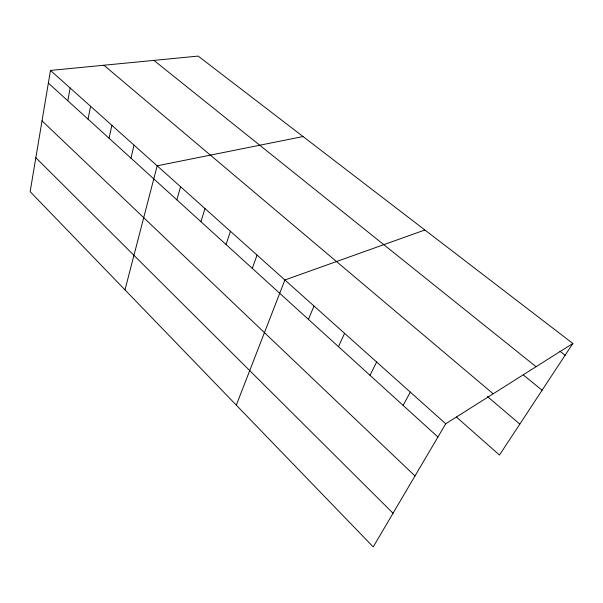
<?xml version="1.0" encoding="UTF-8"?>
<svg xmlns="http://www.w3.org/2000/svg" width="603" height="603" viewBox="0 0 603 603"><rect width="100%" height="100%" fill="white"/><g stroke="black" fill="none" stroke-linecap="round" stroke-linejoin="round"><path stroke-width="0.9" d="M50.479 70.423L30.15 191.648L373.219 546.913L445.723 423.773L572.85 343.484L198.161 56.087L50.479 70.423L445.723 423.773M67.807 100.754L70.144 88.008M88.023 119.13L90.601 106.294M109.06 138.238L111.887 125.318M130.964 158.137L134.062 145.142M124.987 289.862L157.172 165.802L303.06 136.542M176.867 199.849L180.561 186.719M200.942 221.716L204.96 208.532M226.057 244.532L230.429 231.296M252.288 268.365L257.044 255.092M236.308 405.133L284.88 279.973L424.889 229.992M308.412 319.356L314.02 306.03M338.479 346.672L344.569 333.338M370.008 375.315L376.626 361.996M403.121 405.397L410.304 392.101M572.85 343.484L499.48 455.046L456.411 417.042M559.953 351.27L565.094 355.273M153.893 60.383L536.067 366.714M523.419 375.021L542.105 390.231M103.897 65.237L493.194 393.789M487.428 396.57L519.839 424.097M48.353 83.086L437.929 437.017M42.022 120.849L414.992 475.971M35.841 157.707L393.05 513.243"/></g></svg>
